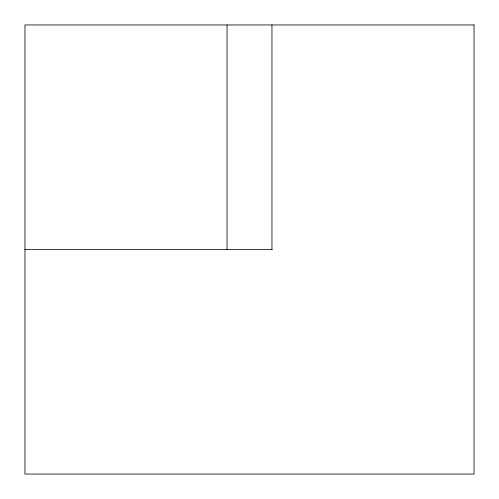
<?xml version="1.0" encoding="UTF-8"?>
<svg xmlns="http://www.w3.org/2000/svg" width="499" height="499" viewBox="0 0 499 499"><rect width="100%" height="100%" fill="white"/><g stroke="black" fill="none" stroke-linecap="round" stroke-linejoin="round"><path stroke-width="0.75" d="M24.95 249.5L272.236 249.5M271.955 24.95L271.955 249.5M227.045 24.95L227.045 249.5M474.05 24.95L24.95 24.95L24.95 474.05L474.05 474.05L474.05 24.95"/></g></svg>
